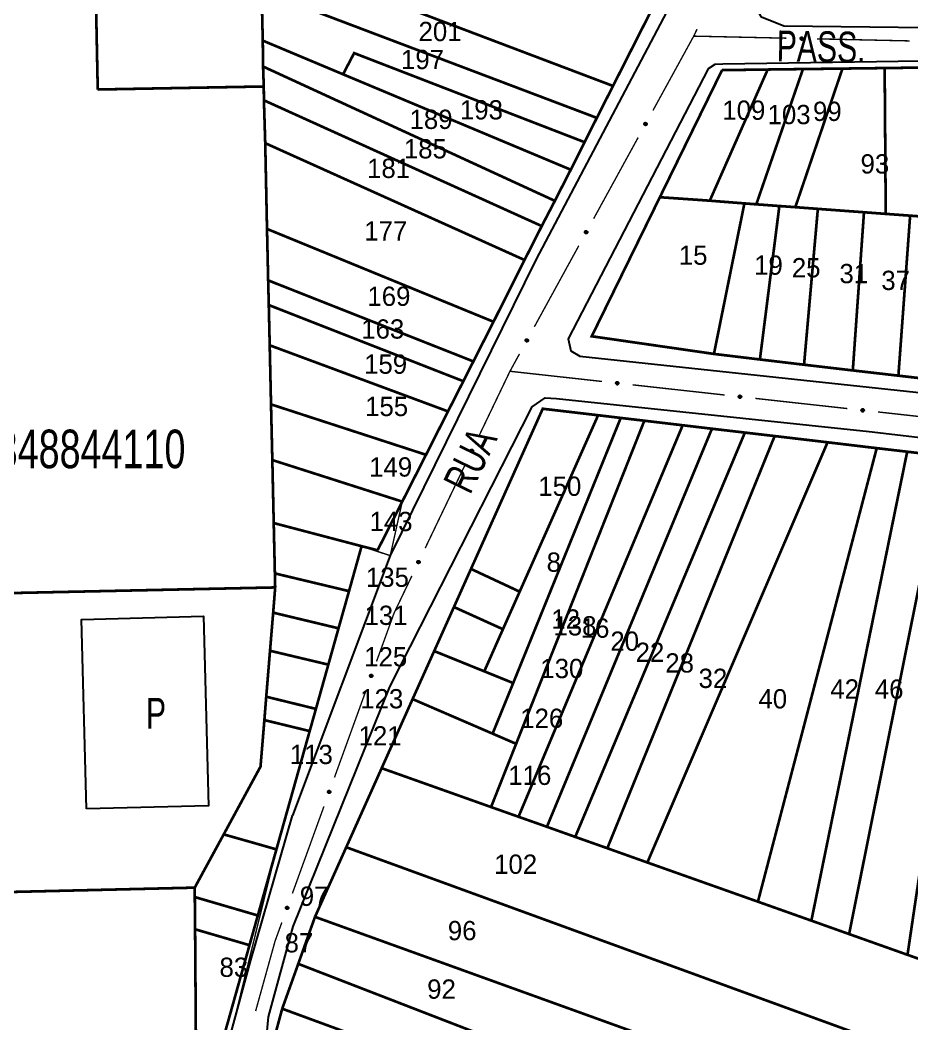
# Model space of a CAD drawing. Extents: x 202481 to 204056, y 4838981 to 4840330.
# Drawn here: x 203565.2 to 203680.8, y 4839302.9 to 4839433 of the extents above; entities that cross this region are included whole.
import ezdxf
from ezdxf.enums import TextEntityAlignment as Align

# ---------------------------------------------------------------- set-up
doc = ezdxf.new("R2010")
doc.units = 0
doc.header["$LTSCALE"] = 1.5
doc.header["$MEASUREMENT"] = 0
for name, color, linetype in [('CD_MALHA_LOTES', 7, 'CONTINUOUS'), ('CD_TXT_QUADRA', 7, 'CONTINUOUS'), ('HD-TANQUE-PC', 170, 'CONTINUOUS'), ('RU-QUADRA', 210, 'CONTINUOUS'), ('SV-EIXO-RUA-PAV', 20, 'CONTINUOUS'), ('SV-RUA-PAVIM', 7, 'CONTINUOUS'), ('SV-TXT-RUA-N-PAV', 7, 'CONTINUOUS'), ('Th_NmrPort', 1, 'CONTINUOUS')]:
    doc.layers.add(name, color=color, linetype=linetype)
doc.styles.add('ARIAL', font='ARIAL.SHX')

msp = doc.modelspace()

# ---------------------------------------------------------------- linework, layer by layer
at = {"layer": 'CD_MALHA_LOTES', "linetype": 'Continuous', "const_width": 0.35, "flags": 128}
for points in [[(203575.3, 4839424.03), (203574.11, 4839482.92)], [(203642.09, 4839424.49), (203606.19, 4839438.09)], [(203596.54, 4839436.8), (203639.99, 4839420.35)], [(203596.69, 4839430.37), (203596.54, 4839436.8)], [(203647.66, 4839435.48), (203642.09, 4839424.49)], [(203596.69, 4839430.37), (203607.1, 4839426)], [(203596.73, 4839427.01), (203596.69, 4839430.37)], [(203607.1, 4839426), (203608.53, 4839428.75), (203638.4, 4839417.2)], [(203596.73, 4839427.01), (203634.55, 4839409.59)], [(203596.82, 4839424.42), (203596.73, 4839427.01)], [(203636.61, 4839413.63), (203607.1, 4839426)], [(203648.16, 4839410.06), (203656.22, 4839426.54)], [(203654.63, 4839409.61), (203662.14, 4839426.62)], [(203656.22, 4839426.54), (203662.14, 4839426.62)], [(203660.66, 4839409.14), (203666.71, 4839426.68)], [(203662.14, 4839426.62), (203666.71, 4839426.68)], [(203665.72, 4839408.77), (203671.83, 4839426.74)], [(203666.71, 4839426.68), (203671.83, 4839426.74)], [(203671.83, 4839426.74), (203677.3, 4839426.81)], [(203677.3, 4839426.81), (203684.17, 4839426.9)], [(203677.44, 4839407.9), (203677.3, 4839426.81)], [(203642.09, 4839424.49), (203639.99, 4839420.35)], [(203596.82, 4839424.42), (203575.3, 4839424.03)], [(203596.84, 4839422.63), (203596.82, 4839424.42)], [(203596.84, 4839422.63), (203632.85, 4839406.32)], [(203597.01, 4839417.07), (203596.84, 4839422.63)], [(203639.99, 4839420.35), (203638.4, 4839417.2)], [(203597.01, 4839417.07), (203630.62, 4839401.92)], [(203597.24, 4839405.95), (203597.01, 4839417.07)], [(203638.4, 4839417.2), (203636.61, 4839413.63)], [(203636.61, 4839413.63), (203634.55, 4839409.59)], [(203634.55, 4839409.59), (203632.85, 4839406.32)], [(203655.17, 4839389.74), (203639.33, 4839392.03), (203648.16, 4839410.06)], [(203648.16, 4839410.06), (203653.23, 4839409.71)], [(203653.23, 4839409.71), (203654.63, 4839409.61)], [(203659.12, 4839409.26), (203654.63, 4839409.61)], [(203655.17, 4839389.74), (203659.12, 4839409.26)], [(203659.12, 4839409.26), (203660.66, 4839409.14)], [(203663.65, 4839408.92), (203660.66, 4839409.14)], [(203661.13, 4839389.02), (203663.65, 4839408.92)], [(203663.65, 4839408.92), (203665.72, 4839408.77)], [(203668.64, 4839408.55), (203665.72, 4839408.77)], [(203666.85, 4839388.34), (203668.64, 4839408.55)], [(203668.64, 4839408.55), (203674.62, 4839408.11)], [(203673.17, 4839387.6), (203674.62, 4839408.11)], [(203674.62, 4839408.11), (203677.44, 4839407.9)], [(203680.6, 4839407.67), (203677.44, 4839407.9)], [(203679.08, 4839386.92), (203680.6, 4839407.67)], [(203680.6, 4839407.67), (203684.37, 4839407.39)], [(203632.85, 4839406.32), (203630.62, 4839401.92)], [(203597.24, 4839405.95), (203626.6, 4839393.91)], [(203597.39, 4839399.28), (203597.24, 4839405.95)], [(203630.62, 4839401.92), (203626.6, 4839393.91)], [(203597.47, 4839396.08), (203597.39, 4839399.28)], [(203597.39, 4839399.28), (203623.99, 4839388.77)], [(203597.59, 4839390.86), (203597.47, 4839396.08)], [(203597.47, 4839396.08), (203622.69, 4839386.2)], [(203626.6, 4839393.91), (203623.99, 4839388.77)], [(203597.76, 4839383.2), (203597.59, 4839390.86)], [(203597.59, 4839390.86), (203620.7, 4839382.29)], [(203661.13, 4839389.02), (203655.17, 4839389.74)], [(203623.99, 4839388.77), (203622.69, 4839386.2)], [(203666.85, 4839388.34), (203661.13, 4839389.02)], [(203673.17, 4839387.6), (203666.85, 4839388.34)], [(203679.08, 4839386.92), (203673.17, 4839387.6)], [(203685.68, 4839386.16), (203679.08, 4839386.92)], [(203622.69, 4839386.2), (203620.7, 4839382.29)], [(203597.76, 4839383.2), (203617.85, 4839376.66)], [(203597.93, 4839375.98), (203597.76, 4839383.2)], [(203620.7, 4839382.29), (203617.85, 4839376.66)], [(203623.68, 4839361.86), (203632.98, 4839382.63), (203640.16, 4839381.79)], [(203629.99, 4839358.91), (203640.16, 4839381.79)], [(203640.16, 4839381.79), (203643.09, 4839381.44)], [(203629.15, 4839347.06), (203643.09, 4839381.44)], [(203646.15, 4839381.08), (203629.53, 4839339.18)], [(203629.84, 4839329.72), (203651.12, 4839380.49)], [(203643.09, 4839381.44), (203646.15, 4839381.08)], [(203646.15, 4839381.08), (203651.12, 4839380.49)], [(203651.12, 4839380.49), (203654.91, 4839380.04)], [(203633.52, 4839328.42), (203654.91, 4839380.04)], [(203637.19, 4839327.11), (203659.18, 4839379.54)], [(203641.35, 4839325.64), (203663.04, 4839379.09)], [(203654.91, 4839380.04), (203659.18, 4839379.54)], [(203659.18, 4839379.54), (203663.04, 4839379.09)], [(203663.04, 4839379.09), (203669.9, 4839378.28)], [(203646.54, 4839323.79), (203669.9, 4839378.28)], [(203669.9, 4839378.28), (203676.27, 4839377.52)], [(203617.85, 4839376.66), (203614.77, 4839370.59)], [(203660.87, 4839318.71), (203676.27, 4839377.52)], [(203667.8, 4839316.25), (203680.22, 4839377.06)], [(203672.69, 4839314.51), (203685.13, 4839376.48)], [(203676.27, 4839377.52), (203680.22, 4839377.06)], [(203680.22, 4839377.06), (203685.13, 4839376.48)], [(203597.93, 4839375.98), (203614.77, 4839370.59)], [(203598.11, 4839367.81), (203597.93, 4839375.98)], [(203680.26, 4839311.82), (203689.76, 4839375.93)], [(203614.77, 4839370.59), (203611.57, 4839364.28)], [(203598.26, 4839361.28), (203598.11, 4839367.81)], [(203598.11, 4839367.81), (203609.5, 4839364.81)], [(203609.5, 4839364.81), (203607.87, 4839358.98)], [(203611.57, 4839364.28), (203609.5, 4839364.81)], [(203598.3, 4839359.46), (203598.26, 4839361.28)], [(203607.87, 4839358.98), (203598.26, 4839361.28)], [(203621.47, 4839356.92), (203623.68, 4839361.86)], [(203629.99, 4839358.91), (203623.68, 4839361.86)], [(203518.57, 4839357.76), (203598.3, 4839359.46)], [(203598.04, 4839356.19), (203598.3, 4839359.46)], [(203607.87, 4839358.98), (203606.51, 4839354.16)], [(203627.82, 4839354.04), (203629.99, 4839358.91)], [(203618.91, 4839351.21), (203621.47, 4839356.92)], [(203627.82, 4839354.04), (203621.47, 4839356.92)], [(203597.63, 4839351.25), (203598.04, 4839356.19)], [(203606.51, 4839354.16), (203598.04, 4839356.19)], [(203606.51, 4839354.16), (203605.19, 4839349.45)], [(203625.4, 4839348.58), (203627.82, 4839354.04)], [(203597.14, 4839345.29), (203597.63, 4839351.25)], [(203605.19, 4839349.45), (203597.63, 4839351.25)], [(203616.11, 4839344.98), (203618.91, 4839351.21)], [(203625.4, 4839348.58), (203618.91, 4839351.21)], [(203605.19, 4839349.45), (203603.58, 4839343.71)], [(203629.15, 4839347.06), (203625.4, 4839348.58)], [(203626.48, 4839340.5), (203629.15, 4839347.06)], [(203596.9, 4839342.26), (203597.14, 4839345.29)], [(203603.58, 4839343.71), (203597.14, 4839345.29)], [(203612.1, 4839336.02), (203616.11, 4839344.98)], [(203626.48, 4839340.5), (203616.11, 4839344.98)], [(203603.58, 4839343.71), (203602.77, 4839340.83)], [(203591.63, 4839327.44), (203596.4, 4839336.23), (203596.9, 4839342.26)], [(203602.77, 4839340.83), (203596.9, 4839342.26)], [(203602.77, 4839340.83), (203598.46, 4839325.49)], [(203629.53, 4839339.18), (203626.48, 4839340.5)], [(203626.28, 4839330.98), (203629.53, 4839339.18)], [(203607.51, 4839325.77), (203612.1, 4839336.02)], [(203626.28, 4839330.98), (203612.1, 4839336.02)], [(203629.84, 4839329.72), (203626.28, 4839330.98)], [(203633.52, 4839328.42), (203629.84, 4839329.72)], [(203637.19, 4839327.11), (203633.52, 4839328.42)], [(203587.87, 4839320.53), (203591.63, 4839327.44)], [(203598.46, 4839325.49), (203591.63, 4839327.44)], [(203641.35, 4839325.64), (203637.19, 4839327.11)], [(203603.46, 4839316.74), (203607.51, 4839325.77)], [(203700.19, 4839291.95), (203607.51, 4839325.77)], [(203646.54, 4839323.79), (203641.35, 4839325.64)], [(203598.46, 4839325.49), (203596.05, 4839316.92)], [(203660.87, 4839318.71), (203646.54, 4839323.79)], [(203558.59, 4839319.84), (203587.87, 4839320.53)], [(203587.88, 4839319.31), (203587.87, 4839320.53)], [(203587.88, 4839319.31), (203596.05, 4839316.92)], [(203587.92, 4839315.13), (203587.88, 4839319.31)], [(203667.8, 4839316.25), (203660.87, 4839318.71)], [(203596.05, 4839316.92), (203594.97, 4839313.07)], [(203601.29, 4839310.65), (203603.46, 4839316.74)], [(203657.91, 4839297.08), (203603.46, 4839316.74)], [(203587.92, 4839315.13), (203594.97, 4839313.07)], [(203588.04, 4839298.34), (203587.92, 4839315.13)], [(203672.69, 4839314.51), (203667.8, 4839316.25)], [(203680.26, 4839311.82), (203672.69, 4839314.51)], [(203594.97, 4839313.07), (203590.65, 4839297.68)], [(203685, 4839310.14), (203680.26, 4839311.82)], [(203599.21, 4839304.83), (203601.29, 4839310.65)], [(203653.81, 4839290.32), (203601.29, 4839310.65)], [(203597.77, 4839299.51), (203599.21, 4839304.83)], [(203647.91, 4839286.94), (203599.21, 4839304.83)]]:
    msp.add_lwpolyline(points, dxfattribs=at)
at = {"layer": 'HD-TANQUE-PC', "linetype": 'Continuous'}
msp.add_polyline3d([(203573.84, 4839330.74, 10.64), (203573.21, 4839355.31, 10.32), (203589.01, 4839355.72, 10.33), (203589.64, 4839331.15, 10.33)], close=True, dxfattribs=at)
at = {"layer": 'RU-QUADRA', "linetype": 'Continuous', "const_width": 0.18, "flags": 128}
for points in [[(203647.66, 4839435.48), (203642.09, 4839424.49), (203638.4, 4839417.2), (203634.55, 4839409.59), (203630.62, 4839401.92), (203623.99, 4839388.77), (203620.7, 4839382.29), (203617.85, 4839376.66), (203614.77, 4839370.59), (203613.21, 4839363.58), (203609.5, 4839364.81), (203607.87, 4839358.98), (203605.19, 4839349.45), (203602.77, 4839340.83), (203598.46, 4839325.49), (203592.52, 4839301.45), (203588.24, 4839271.42), (203587.57, 4839221.31), (203553.95, 4839219.82)], [(203685.68, 4839386.16), (203679.08, 4839386.92), (203673.17, 4839387.6), (203666.85, 4839388.34), (203661.13, 4839389.02), (203655.17, 4839389.74), (203639.33, 4839392.03), (203648.16, 4839410.06), (203656.22, 4839426.54), (203662.14, 4839426.62), (203666.71, 4839426.68), (203671.83, 4839426.74), (203677.3, 4839426.81), (203684.17, 4839426.9)], [(203597.77, 4839299.51), (203599.21, 4839304.83), (203601.29, 4839310.65), (203603.46, 4839316.74), (203607.51, 4839325.77), (203612.1, 4839336.02), (203616.11, 4839344.98), (203618.91, 4839351.21), (203621.47, 4839356.92), (203623.68, 4839361.86), (203632.98, 4839382.63), (203640.16, 4839381.79), (203643.09, 4839381.44), (203646.15, 4839381.08), (203651.12, 4839380.49), (203654.91, 4839380.04), (203659.18, 4839379.54), (203663.04, 4839379.09), (203669.9, 4839378.28), (203676.27, 4839377.52), (203680.22, 4839377.06), (203685.13, 4839376.48)]]:
    msp.add_lwpolyline(points, dxfattribs=at)
at = {"layer": 'SV-EIXO-RUA-PAV', "const_width": 0.18}
for points in [[(203652.55, 4839430.95), (203652.98377, 4839431.858282)], [(203647.266189, 4839421.309596), (203652.072513, 4839430.078817)], [(203652.072513, 4839430.078817), (203652.55, 4839430.95)], [(203652.55, 4839430.95), (203664.547056, 4839430.684203)], [(203668.546075, 4839430.595604), (203680.543131, 4839430.329807)], [(203639.57607, 4839407.278841), (203645.343659, 4839417.801907)], [(203631.885951, 4839393.248087), (203637.65354, 4839403.771153)], [(203628.73, 4839387.49), (203629.963421, 4839389.740398)], [(203624.653991, 4839378.982247), (203628.54259, 4839387.098823)], [(203628.54259, 4839387.098823), (203628.73, 4839387.49)], [(203628.73, 4839387.49), (203640.657285, 4839386.170955)], [(203644.633046, 4839385.731273), (203656.560331, 4839384.412228)], [(203660.536093, 4839383.972547), (203672.463377, 4839382.653502)], [(203676.439139, 4839382.21382), (203688.366423, 4839380.894775)], [(203617.740926, 4839364.55278), (203622.925725, 4839375.37488)], [(203613.72, 4839356.16), (203616.01266, 4839360.945413)], [(203613.483512, 4839355.50782), (203613.72, 4839356.16)], [(203611.43816, 4839349.867205), (203613.483512, 4839355.50782)], [(203605.983887, 4839334.825565), (203610.074592, 4839346.106795)], [(203600.529615, 4839319.783926), (203604.620319, 4839331.065156)], [(203598.28, 4839313.58), (203599.166047, 4839316.023516)], [(203595.764522, 4839304.521999), (203598.172754, 4839313.193817)], [(203598.172754, 4839313.193817), (203598.28, 4839313.58)]]:
    msp.add_lwpolyline(points, dxfattribs=at)
at = {"layer": 'SV-EIXO-RUA-PAV'}
for points in [[(203666.405358, 4839430.753139), (203666.440217, 4839430.787446), (203666.477191, 4839430.809802), (203666.513396, 4839430.819573), (203666.547641, 4839430.819864), (203666.582709, 4839430.816217), (203666.617253, 4839430.804739), (203666.652772, 4839430.783507), (203666.687431, 4839430.74878), (203666.707844, 4839430.709399), (203666.719322, 4839430.674416), (203666.721682, 4839430.638725), (203666.717567, 4839430.604718), (203666.704458, 4839430.569229), (203666.68259, 4839430.533445), (203666.646828, 4839430.499439), (203666.610429, 4839430.477769), (203666.575162, 4839430.469239), (203666.539265, 4839430.467093), (203666.503508, 4839430.471246), (203666.469664, 4839430.482709), (203666.433674, 4839430.504791), (203666.400578, 4839430.540533), (203666.378551, 4839430.57659), (203666.369527, 4839430.611728), (203666.368211, 4839430.647116), (203666.371442, 4839430.682333), (203666.381534, 4839430.717538), (203666.405358, 4839430.753139)], [(203646.139335, 4839419.482663), (203646.124966, 4839419.529413), (203646.122176, 4839419.572531), (203646.1302, 4839419.609163), (203646.145731, 4839419.639685), (203646.165138, 4839419.66912), (203646.191251, 4839419.694481), (203646.226468, 4839419.716208), (203646.273264, 4839419.730951), (203646.317621, 4839419.730906), (203646.353956, 4839419.724961), (203646.386714, 4839419.710598), (203646.414994, 4839419.691267), (203646.44044, 4839419.663271), (203646.46211, 4839419.627367), (203646.475796, 4839419.579953), (203646.478241, 4839419.537663), (203646.469549, 4839419.502435), (203646.454902, 4839419.469593), (203646.434729, 4839419.439779), (203646.408953, 4839419.415032), (203646.372763, 4839419.393279), (203646.325787, 4839419.380391), (203646.283636, 4839419.37747), (203646.248295, 4839419.385665), (203646.216286, 4839419.400814), (203646.186526, 4839419.419919), (203646.15994, 4839419.445107), (203646.139335, 4839419.482663)], [(203638.449216, 4839405.451909), (203638.434847, 4839405.498659), (203638.432057, 4839405.541776), (203638.440081, 4839405.578408), (203638.455612, 4839405.60893), (203638.475019, 4839405.638366), (203638.501132, 4839405.663726), (203638.536349, 4839405.685454), (203638.583145, 4839405.700197), (203638.627502, 4839405.700152), (203638.663837, 4839405.694206), (203638.696595, 4839405.679844), (203638.724875, 4839405.660512), (203638.750321, 4839405.632517), (203638.771991, 4839405.596612), (203638.785677, 4839405.549199), (203638.788122, 4839405.506909), (203638.77943, 4839405.47168), (203638.764783, 4839405.438838), (203638.74461, 4839405.409024), (203638.718834, 4839405.384278), (203638.682644, 4839405.362524), (203638.635668, 4839405.349636), (203638.593517, 4839405.346716), (203638.558176, 4839405.354911), (203638.526167, 4839405.370059), (203638.496407, 4839405.389165), (203638.469821, 4839405.414353), (203638.449216, 4839405.451909)], [(203630.759097, 4839391.421154), (203630.744728, 4839391.467904), (203630.741938, 4839391.511022), (203630.749962, 4839391.547654), (203630.765493, 4839391.578176), (203630.7849, 4839391.607611), (203630.811013, 4839391.632972), (203630.84623, 4839391.654699), (203630.893026, 4839391.669442), (203630.937383, 4839391.669397), (203630.973718, 4839391.663452), (203631.006476, 4839391.649089), (203631.034756, 4839391.629758), (203631.060202, 4839391.601762), (203631.081872, 4839391.565858), (203631.095558, 4839391.518444), (203631.098003, 4839391.476154), (203631.089312, 4839391.440926), (203631.074664, 4839391.408084), (203631.054491, 4839391.37827), (203631.028715, 4839391.353523), (203630.992525, 4839391.33177), (203630.945549, 4839391.318882), (203630.903398, 4839391.315962), (203630.868057, 4839391.324156), (203630.836048, 4839391.339305), (203630.806288, 4839391.35841), (203630.779702, 4839391.383598), (203630.759097, 4839391.421154)], [(203642.514456, 4839386.076321), (203642.552194, 4839386.107431), (203642.59099, 4839386.126452), (203642.627914, 4839386.133003), (203642.662052, 4839386.130284), (203642.696663, 4839386.123569), (203642.730065, 4839386.1091), (203642.76358, 4839386.084829), (203642.795054, 4839386.047191), (203642.811927, 4839386.006168), (203642.820286, 4839385.970312), (203642.819501, 4839385.934551), (203642.812414, 4839385.901037), (203642.796237, 4839385.866838), (203642.771309, 4839385.833114), (203642.732697, 4839385.802382), (203642.694534, 4839385.783995), (203642.658653, 4839385.778597), (203642.622708, 4839385.779614), (203642.587454, 4839385.786893), (203642.554748, 4839385.801286), (203642.520838, 4839385.826445), (203642.49101, 4839385.864957), (203642.472238, 4839385.90281), (203642.466336, 4839385.938606), (203642.468135, 4839385.973972), (203642.474448, 4839386.008769), (203642.487595, 4839386.042951), (203642.514456, 4839386.076321)], [(203658.417502, 4839384.317594), (203658.45524, 4839384.348705), (203658.494036, 4839384.367725), (203658.53096, 4839384.374277), (203658.565098, 4839384.371558), (203658.59971, 4839384.364842), (203658.633112, 4839384.350373), (203658.666627, 4839384.326102), (203658.6981, 4839384.288464), (203658.714973, 4839384.247441), (203658.723333, 4839384.211585), (203658.722547, 4839384.175825), (203658.71546, 4839384.142311), (203658.699283, 4839384.108112), (203658.674355, 4839384.074387), (203658.635743, 4839384.043655), (203658.597581, 4839384.025269), (203658.5617, 4839384.01987), (203658.525754, 4839384.020887), (203658.4905, 4839384.028167), (203658.457794, 4839384.042559), (203658.423884, 4839384.067719), (203658.394057, 4839384.106231), (203658.375284, 4839384.144084), (203658.369383, 4839384.179879), (203658.371181, 4839384.215246), (203658.377494, 4839384.250043), (203658.390641, 4839384.284225), (203658.417502, 4839384.317594)], [(203674.320548, 4839382.558868), (203674.358287, 4839382.589978), (203674.397082, 4839382.608999), (203674.434006, 4839382.61555), (203674.468144, 4839382.612831), (203674.502756, 4839382.606116), (203674.536158, 4839382.591646), (203674.569673, 4839382.567375), (203674.601147, 4839382.529738), (203674.61802, 4839382.488714), (203674.626379, 4839382.452858), (203674.625593, 4839382.417098), (203674.618506, 4839382.383584), (203674.602329, 4839382.349385), (203674.577401, 4839382.315661), (203674.538789, 4839382.284929), (203674.500627, 4839382.266542), (203674.464746, 4839382.261143), (203674.4288, 4839382.262161), (203674.393547, 4839382.26944), (203674.36084, 4839382.283832), (203674.32693, 4839382.308992), (203674.297103, 4839382.347504), (203674.27833, 4839382.385357), (203674.272429, 4839382.421153), (203674.274227, 4839382.456519), (203674.28054, 4839382.491316), (203674.293687, 4839382.525498), (203674.320548, 4839382.558868)], [(203623.628503, 4839377.096549), (203623.611605, 4839377.142445), (203623.606466, 4839377.185346), (203623.61248, 4839377.222362), (203623.626322, 4839377.253685), (203623.644093, 4839377.284136), (203623.668784, 4839377.310884), (203623.702763, 4839377.3345), (203623.748684, 4839377.351775), (203623.792979, 4839377.35415), (203623.829583, 4839377.350196), (203623.863077, 4839377.337643), (203623.892369, 4839377.319883), (203623.919305, 4839377.293318), (203623.942902, 4839377.258649), (203623.959155, 4839377.212053), (203623.963904, 4839377.169959), (203623.957147, 4839377.134309), (203623.944313, 4839377.100717), (203623.925798, 4839377.069847), (203623.90141, 4839377.04373), (203623.866461, 4839377.020035), (203623.820258, 4839377.004603), (203623.778329, 4839376.999387), (203623.742594, 4839377.005641), (203623.709806, 4839377.01902), (203623.679048, 4839377.036473), (203623.651127, 4839377.060173), (203623.628503, 4839377.096549)], [(203616.715438, 4839362.667081), (203616.69854, 4839362.712978), (203616.693402, 4839362.755879), (203616.699415, 4839362.792894), (203616.713258, 4839362.824218), (203616.731029, 4839362.854668), (203616.755719, 4839362.881416), (203616.789699, 4839362.905033), (203616.83562, 4839362.922307), (203616.879914, 4839362.924682), (203616.916519, 4839362.920729), (203616.950012, 4839362.908175), (203616.979304, 4839362.890416), (203617.00624, 4839362.86385), (203617.029837, 4839362.829181), (203617.04609, 4839362.782585), (203617.050839, 4839362.740492), (203617.044083, 4839362.704842), (203617.031249, 4839362.671249), (203617.012733, 4839362.640379), (203616.988345, 4839362.614263), (203616.953397, 4839362.590567), (203616.907194, 4839362.575135), (203616.865265, 4839362.569919), (203616.829529, 4839362.576173), (203616.796742, 4839362.589553), (203616.765983, 4839362.607006), (203616.738063, 4839362.630705), (203616.715438, 4839362.667081)], [(203610.603909, 4839347.889451), (203610.582561, 4839347.933454), (203610.573211, 4839347.975638), (203610.575539, 4839348.013066), (203610.586221, 4839348.045604), (203610.600898, 4839348.077661), (203610.622826, 4839348.106716), (203610.654307, 4839348.133573), (203610.698298, 4839348.155298), (203610.742141, 4839348.162036), (203610.778957, 4839348.161717), (203610.813527, 4839348.152532), (203610.84443, 4839348.137752), (203610.873857, 4839348.113976), (203610.900763, 4839348.081808), (203610.921538, 4839348.037044), (203610.93042, 4839347.995626), (203610.927218, 4839347.959482), (203610.917764, 4839347.924787), (203610.902388, 4839347.892239), (203610.880698, 4839347.863842), (203610.84826, 4839347.836811), (203610.803807, 4839347.816891), (203610.762598, 4839347.80756), (203610.72642, 4839347.810254), (203610.692471, 4839347.820331), (203610.66014, 4839347.834661), (203610.630015, 4839347.855487), (203610.603909, 4839347.889451)], [(203605.149637, 4839332.847812), (203605.128289, 4839332.891815), (203605.118939, 4839332.933999), (203605.121267, 4839332.971427), (203605.131949, 4839333.003965), (203605.146626, 4839333.036021), (203605.168554, 4839333.065077), (203605.200035, 4839333.091934), (203605.244026, 4839333.113659), (203605.287869, 4839333.120397), (203605.324685, 4839333.120077), (203605.359255, 4839333.110893), (203605.390157, 4839333.096113), (203605.419585, 4839333.072337), (203605.446491, 4839333.040168), (203605.467266, 4839332.995405), (203605.476148, 4839332.953986), (203605.472945, 4839332.917843), (203605.463492, 4839332.883148), (203605.448115, 4839332.8506), (203605.426426, 4839332.822203), (203605.393988, 4839332.795171), (203605.349535, 4839332.775252), (203605.308326, 4839332.765921), (203605.272148, 4839332.768615), (203605.238199, 4839332.778691), (203605.205867, 4839332.793021), (203605.175743, 4839332.813848), (203605.149637, 4839332.847812)], [(203599.695365, 4839317.806172), (203599.674016, 4839317.850175), (203599.664666, 4839317.892359), (203599.666995, 4839317.929788), (203599.677677, 4839317.962325), (203599.692354, 4839317.994382), (203599.714282, 4839318.023437), (203599.745763, 4839318.050294), (203599.789754, 4839318.072019), (203599.833597, 4839318.078757), (203599.870413, 4839318.078438), (203599.904982, 4839318.069253), (203599.935885, 4839318.054473), (203599.965313, 4839318.030698), (203599.992218, 4839317.998529), (203600.012993, 4839317.953766), (203600.021876, 4839317.912347), (203600.018673, 4839317.876204), (203600.00922, 4839317.841508), (203599.993843, 4839317.80896), (203599.972154, 4839317.780563), (203599.939716, 4839317.753532), (203599.895263, 4839317.733612), (203599.854054, 4839317.724281), (203599.817875, 4839317.726976), (203599.783927, 4839317.737052), (203599.751595, 4839317.751382), (203599.72147, 4839317.772209), (203599.695365, 4839317.806172)]]:
    msp.add_lwpolyline(points, close=True, dxfattribs=at)
for points in [[(203666.368211, 4839430.647116), (203666.719322, 4839430.674416)], [(203666.369527, 4839430.611728), (203666.721682, 4839430.638725)], [(203666.371442, 4839430.682333), (203666.707844, 4839430.709399)], [(203666.371457, 4839430.628933), (203666.718686, 4839430.653997)], [(203666.373637, 4839430.665736), (203666.708649, 4839430.6938)], [(203666.377492, 4839430.593313), (203666.716596, 4839430.621287)], [(203666.378551, 4839430.57659), (203666.717567, 4839430.604718)], [(203666.381214, 4839430.69969), (203666.693064, 4839430.729632)], [(203666.381534, 4839430.717538), (203666.687431, 4839430.74878)], [(203666.391712, 4839430.557512), (203666.706261, 4839430.586029)], [(203666.394247, 4839430.733522), (203666.666536, 4839430.764341)], [(203666.400578, 4839430.540533), (203666.704458, 4839430.569229)], [(203666.405358, 4839430.753139), (203666.652772, 4839430.783507)], [(203666.420999, 4839430.524106), (203666.690469, 4839430.550893)], [(203666.425105, 4839430.771055), (203666.627609, 4839430.793865)], [(203666.433674, 4839430.504791), (203666.68259, 4839430.533445)], [(203666.440217, 4839430.787446), (203666.617253, 4839430.804739)], [(203666.457227, 4839430.496007), (203666.656943, 4839430.516149)], [(203666.461239, 4839430.800281), (203666.591109, 4839430.809687)], [(203666.469664, 4839430.482709), (203666.646828, 4839430.499439)], [(203666.477191, 4839430.809802), (203666.582709, 4839430.816217)], [(203666.490939, 4839430.477517), (203666.622203, 4839430.488257)], [(203666.503508, 4839430.471246), (203666.610429, 4839430.477769)], [(203646.122176, 4839419.572531), (203646.165138, 4839419.66912)], [(203646.123269, 4839419.553986), (203646.174804, 4839419.673563)], [(203646.124966, 4839419.529413), (203646.191251, 4839419.694481)], [(203646.132542, 4839419.508446), (203646.205674, 4839419.698657)], [(203646.139335, 4839419.482663), (203646.226468, 4839419.716208)], [(203646.151618, 4839419.463758), (203646.249822, 4839419.719585)], [(203646.15994, 4839419.445107), (203646.273264, 4839419.730951)], [(203646.17563, 4839419.436593), (203646.292853, 4839419.727121)], [(203646.186526, 4839419.419919), (203646.317621, 4839419.730906)], [(203646.202266, 4839419.414214), (203646.331834, 4839419.724428)], [(203646.216286, 4839419.400814), (203646.353956, 4839419.724961)], [(203646.233917, 4839419.39531), (203646.371781, 4839419.714982)], [(203646.248295, 4839419.385665), (203646.386714, 4839419.710598)], [(203646.268308, 4839419.384241), (203646.399843, 4839419.698045)], [(203646.283636, 4839419.37747), (203646.414994, 4839419.691267)], [(203646.306633, 4839419.380352), (203646.426364, 4839419.672617)], [(203646.325787, 4839419.380391), (203646.44044, 4839419.663271)], [(203646.349779, 4839419.390937), (203646.450261, 4839419.642403)], [(203646.372763, 4839419.393279), (203646.46211, 4839419.627367)], [(203646.391418, 4839419.410128), (203646.465632, 4839419.596634)], [(203646.408953, 4839419.415032), (203646.475796, 4839419.579953)], [(203646.42337, 4839419.431517), (203646.474364, 4839419.552947)], [(203646.434729, 4839419.439779), (203646.478241, 4839419.537663)], [(203638.432057, 4839405.541776), (203638.475019, 4839405.638366)], [(203638.43315, 4839405.523231), (203638.484685, 4839405.642809)], [(203638.434847, 4839405.498659), (203638.501132, 4839405.663726)], [(203638.442423, 4839405.477692), (203638.515555, 4839405.667902)], [(203638.449216, 4839405.451909), (203638.536349, 4839405.685454)], [(203638.461499, 4839405.433004), (203638.559703, 4839405.688831)], [(203638.469821, 4839405.414353), (203638.583145, 4839405.700197)], [(203638.485511, 4839405.405839), (203638.602734, 4839405.696366)], [(203638.496407, 4839405.389165), (203638.627502, 4839405.700152)], [(203638.512147, 4839405.38346), (203638.641715, 4839405.693674)], [(203638.526167, 4839405.370059), (203638.663837, 4839405.694206)], [(203638.543798, 4839405.364556), (203638.681662, 4839405.684227)], [(203638.558176, 4839405.354911), (203638.696595, 4839405.679844)], [(203638.578189, 4839405.353487), (203638.709724, 4839405.667291)], [(203638.593517, 4839405.346716), (203638.724875, 4839405.660512)], [(203638.616514, 4839405.349598), (203638.736245, 4839405.641863)], [(203638.635668, 4839405.349636), (203638.750321, 4839405.632517)], [(203638.65966, 4839405.360183), (203638.760142, 4839405.611649)], [(203638.682644, 4839405.362524), (203638.771991, 4839405.596612)], [(203638.701299, 4839405.379373), (203638.775513, 4839405.565879)], [(203638.718834, 4839405.384278), (203638.785677, 4839405.549199)], [(203638.733251, 4839405.400762), (203638.784245, 4839405.522192)], [(203638.74461, 4839405.409024), (203638.788122, 4839405.506909)], [(203630.741938, 4839391.511022), (203630.7849, 4839391.607611)], [(203630.743031, 4839391.492477), (203630.794566, 4839391.612054)], [(203630.744728, 4839391.467904), (203630.811013, 4839391.632972)], [(203630.752304, 4839391.446937), (203630.825436, 4839391.637148)], [(203630.759097, 4839391.421154), (203630.84623, 4839391.654699)], [(203630.77138, 4839391.402249), (203630.869584, 4839391.658076)], [(203630.779702, 4839391.383598), (203630.893026, 4839391.669442)], [(203630.795392, 4839391.375084), (203630.912615, 4839391.665612)], [(203630.806288, 4839391.35841), (203630.937383, 4839391.669397)], [(203630.822028, 4839391.352705), (203630.951596, 4839391.662919)], [(203630.836048, 4839391.339305), (203630.973718, 4839391.663452)], [(203630.85368, 4839391.333801), (203630.991543, 4839391.653473)], [(203630.868057, 4839391.324156), (203631.006476, 4839391.649089)], [(203630.88807, 4839391.322733), (203631.019605, 4839391.636536)], [(203630.903398, 4839391.315962), (203631.034756, 4839391.629758)], [(203630.926395, 4839391.318843), (203631.046126, 4839391.611108)], [(203630.945549, 4839391.318882), (203631.060202, 4839391.601762)], [(203630.969541, 4839391.329428), (203631.070023, 4839391.580894)], [(203630.992525, 4839391.33177), (203631.081872, 4839391.565858)], [(203631.01118, 4839391.348619), (203631.085394, 4839391.535125)], [(203631.028715, 4839391.353523), (203631.095558, 4839391.518444)], [(203631.043132, 4839391.370008), (203631.094126, 4839391.491438)], [(203631.054491, 4839391.37827), (203631.098003, 4839391.476154)], [(203642.466336, 4839385.938606), (203642.819501, 4839385.934551)], [(203642.468135, 4839385.973972), (203642.820286, 4839385.970312)], [(203642.46977, 4839385.955575), (203642.817859, 4839385.950028)], [(203642.472238, 4839385.90281), (203642.812414, 4839385.901037)], [(203642.472652, 4839385.919562), (203642.812903, 4839385.917628)], [(203642.474448, 4839386.008769), (203642.811927, 4839386.006168)], [(203642.475176, 4839385.992044), (203642.811358, 4839385.990559)], [(203642.483671, 4839385.88265), (203642.799509, 4839385.883415)], [(203642.485707, 4839386.0252), (203642.798983, 4839386.027621)], [(203642.487595, 4839386.042951), (203642.795054, 4839386.047191)], [(203642.49101, 4839385.864957), (203642.796237, 4839385.866838)], [(203642.501663, 4839386.057756), (203642.775608, 4839386.064527)], [(203642.509909, 4839385.8468), (203642.780691, 4839385.849802)], [(203642.514456, 4839386.076321), (203642.76358, 4839386.084829)], [(203642.520838, 4839385.826445), (203642.771309, 4839385.833114)], [(203642.535701, 4839386.092432), (203642.739426, 4839386.097358)], [(203642.543528, 4839385.815625), (203642.744241, 4839385.818139)], [(203642.552194, 4839386.107431), (203642.730065, 4839386.1091)], [(203642.554748, 4839385.801286), (203642.732697, 4839385.802382)], [(203642.574263, 4839386.11837), (203642.704457, 4839386.116327)], [(203642.575484, 4839385.794244), (203642.707185, 4839385.793408)], [(203642.587454, 4839385.786893), (203642.694534, 4839385.783995)], [(203642.59099, 4839386.126452), (203642.696663, 4839386.123569)], [(203658.388754, 4839384.266473), (203658.702029, 4839384.268895)], [(203658.390641, 4839384.284225), (203658.6981, 4839384.288464)], [(203658.40471, 4839384.29903), (203658.678654, 4839384.305801)], [(203658.417502, 4839384.317594), (203658.666627, 4839384.326102)], [(203658.438747, 4839384.333705), (203658.642472, 4839384.338632)], [(203658.45524, 4839384.348705), (203658.633112, 4839384.350373)], [(203658.477309, 4839384.359643), (203658.607503, 4839384.3576)], [(203658.494036, 4839384.367725), (203658.59971, 4839384.364842)], [(203658.369383, 4839384.179879), (203658.722547, 4839384.175825)], [(203658.371181, 4839384.215246), (203658.723333, 4839384.211585)], [(203658.372817, 4839384.196848), (203658.720905, 4839384.191301)], [(203658.375284, 4839384.144084), (203658.71546, 4839384.142311)], [(203658.375698, 4839384.160835), (203658.715949, 4839384.158901)], [(203658.377494, 4839384.250043), (203658.714973, 4839384.247441)], [(203658.378223, 4839384.233317), (203658.714404, 4839384.231832)], [(203658.386717, 4839384.123923), (203658.702555, 4839384.124688)], [(203658.394057, 4839384.106231), (203658.699283, 4839384.108112)], [(203658.412955, 4839384.088073), (203658.683737, 4839384.091075)], [(203658.423884, 4839384.067719), (203658.674355, 4839384.074387)], [(203658.446574, 4839384.056898), (203658.647287, 4839384.059413)], [(203658.457794, 4839384.042559), (203658.635743, 4839384.043655)], [(203658.478531, 4839384.035517), (203658.610231, 4839384.034681)], [(203658.4905, 4839384.028167), (203658.597581, 4839384.025269)], [(203674.272429, 4839382.421153), (203674.625593, 4839382.417098)], [(203674.274227, 4839382.456519), (203674.626379, 4839382.452858)], [(203674.275863, 4839382.438121), (203674.623951, 4839382.432574)], [(203674.27833, 4839382.385357), (203674.618506, 4839382.383584)], [(203674.278744, 4839382.402109), (203674.618995, 4839382.400174)], [(203674.28054, 4839382.491316), (203674.61802, 4839382.488714)], [(203674.281269, 4839382.47459), (203674.617451, 4839382.473106)], [(203674.289764, 4839382.365196), (203674.605602, 4839382.365961)], [(203674.2918, 4839382.507747), (203674.605075, 4839382.510168)], [(203674.293687, 4839382.525498), (203674.601147, 4839382.529738)], [(203674.297103, 4839382.347504), (203674.602329, 4839382.349385)], [(203674.307756, 4839382.540303), (203674.5817, 4839382.547074)], [(203674.316001, 4839382.329346), (203674.586783, 4839382.332349)], [(203674.320548, 4839382.558868), (203674.569673, 4839382.567375)], [(203674.32693, 4839382.308992), (203674.577401, 4839382.315661)], [(203674.341793, 4839382.574978), (203674.545518, 4839382.579905)], [(203674.34962, 4839382.298172), (203674.550333, 4839382.300686)], [(203674.358287, 4839382.589978), (203674.536158, 4839382.591646)], [(203674.36084, 4839382.283832), (203674.538789, 4839382.284929)], [(203674.380355, 4839382.600916), (203674.510549, 4839382.598874)], [(203674.381577, 4839382.276791), (203674.513277, 4839382.275954)], [(203674.393547, 4839382.26944), (203674.500627, 4839382.266542)], [(203674.397082, 4839382.608999), (203674.502756, 4839382.606116)], [(203623.606466, 4839377.185346), (203623.644093, 4839377.284136)], [(203623.60857, 4839377.166889), (203623.653503, 4839377.2891)], [(203623.611605, 4839377.142445), (203623.668784, 4839377.310884)], [(203623.620314, 4839377.121923), (203623.682958, 4839377.315841)], [(203623.628503, 4839377.096549), (203623.702763, 4839377.3345)], [(203623.6418, 4839377.078342), (203623.725898, 4839377.339147)], [(203623.651127, 4839377.060173), (203623.748684, 4839377.351775)], [(203623.667259, 4839377.052528), (203623.768453, 4839377.349019)], [(203623.679048, 4839377.036473), (203623.792979, 4839377.35415)], [(203623.695075, 4839377.031636), (203623.807523, 4839377.348457)], [(203623.709806, 4839377.01902), (203623.829583, 4839377.350196)], [(203623.727711, 4839377.014487), (203623.847927, 4839377.341205)], [(203623.742594, 4839377.005641), (203623.863077, 4839377.337643)], [(203623.762654, 4839377.005311), (203623.876871, 4839377.325825)], [(203623.778329, 4839376.999387), (203623.892369, 4839377.319883)], [(203623.801135, 4839377.003519), (203623.90474, 4839377.301882)], [(203623.820258, 4839377.004603), (203623.919305, 4839377.293318)], [(203623.843639, 4839377.016442), (203623.930249, 4839377.273017)], [(203623.866461, 4839377.020035), (203623.942902, 4839377.258649)], [(203623.884169, 4839377.037877), (203623.948095, 4839377.228154)], [(203623.90141, 4839377.04373), (203623.959155, 4839377.212053)], [(203623.914906, 4839377.060977), (203623.959198, 4839377.185009)], [(203623.925798, 4839377.069847), (203623.963904, 4839377.169959)], [(203616.693402, 4839362.755879), (203616.731029, 4839362.854668)], [(203616.695505, 4839362.737421), (203616.740439, 4839362.859632)], [(203616.69854, 4839362.712978), (203616.755719, 4839362.881416)], [(203616.70725, 4839362.692455), (203616.769894, 4839362.886373)], [(203616.715438, 4839362.667081), (203616.789699, 4839362.905033)], [(203616.728736, 4839362.648875), (203616.812833, 4839362.909679)], [(203616.738063, 4839362.630705), (203616.83562, 4839362.922307)], [(203616.754194, 4839362.62306), (203616.855389, 4839362.919551)], [(203616.765983, 4839362.607006), (203616.879914, 4839362.924682)], [(203616.782011, 4839362.602168), (203616.894459, 4839362.91899)], [(203616.796742, 4839362.589553), (203616.916519, 4839362.920729)], [(203616.814647, 4839362.585019), (203616.934862, 4839362.911737)], [(203616.829529, 4839362.576173), (203616.950012, 4839362.908175)], [(203616.84959, 4839362.575844), (203616.963807, 4839362.896357)], [(203616.865265, 4839362.569919), (203616.979304, 4839362.890416)], [(203616.88807, 4839362.574051), (203616.991675, 4839362.872414)], [(203616.907194, 4839362.575135), (203617.00624, 4839362.86385)], [(203616.930575, 4839362.586975), (203617.017185, 4839362.843549)], [(203616.953397, 4839362.590567), (203617.029837, 4839362.829181)], [(203616.971105, 4839362.608409), (203617.035031, 4839362.798686)], [(203616.988345, 4839362.614263), (203617.04609, 4839362.782585)], [(203617.001841, 4839362.631509), (203617.046134, 4839362.755541)], [(203617.012733, 4839362.640379), (203617.050839, 4839362.740492)], [(203610.573211, 4839347.975638), (203610.600898, 4839348.077661)], [(203610.577127, 4839347.957478), (203610.609772, 4839348.08353)], [(203610.582561, 4839347.933454), (203610.622826, 4839348.106716)], [(203610.593254, 4839347.913892), (203610.636442, 4839348.113048)], [(203610.603909, 4839347.889451), (203610.654307, 4839348.133573)], [(203610.618939, 4839347.872647), (203610.67687, 4839348.140481)], [(203610.630015, 4839347.855487), (203610.698298, 4839348.155298)], [(203610.646823, 4839347.849473), (203610.718243, 4839348.154508)], [(203610.66014, 4839347.834661), (203610.742141, 4839348.162036)], [(203610.676567, 4839347.83143), (203610.757177, 4839348.157808)], [(203610.692471, 4839347.820331), (203610.778957, 4839348.161717)], [(203610.710737, 4839347.817588), (203610.798099, 4839348.15458)], [(203610.72642, 4839347.810254), (203610.813527, 4839348.152532)], [(203610.746415, 4839347.811908), (203610.828421, 4839348.142134)], [(203610.762598, 4839347.80756), (203610.84443, 4839348.137752)], [(203610.784884, 4839347.813924), (203610.858517, 4839348.12106)], [(203610.803807, 4839347.816891), (203610.873857, 4839348.113976)], [(203610.825905, 4839347.830982), (203610.886753, 4839348.094856)], [(203610.84826, 4839347.836811), (203610.900763, 4839348.081808)], [(203610.86412, 4839347.856314), (203610.908942, 4839348.051975)], [(203610.880698, 4839347.863842), (203610.921538, 4839348.037044)], [(203610.892425, 4839347.882337), (203610.924252, 4839348.010137)], [(203610.902388, 4839347.892239), (203610.93042, 4839347.995626)], [(203605.118939, 4839332.933999), (203605.146626, 4839333.036021)], [(203605.122855, 4839332.915839), (203605.155499, 4839333.04189)], [(203605.128289, 4839332.891815), (203605.168554, 4839333.065077)], [(203605.138982, 4839332.872253), (203605.182169, 4839333.071409)], [(203605.149637, 4839332.847812), (203605.200035, 4839333.091934)], [(203605.164667, 4839332.831007), (203605.222597, 4839333.098842)], [(203605.175743, 4839332.813848), (203605.244026, 4839333.113659)], [(203605.19255, 4839332.807833), (203605.26397, 4839333.112869)], [(203605.205867, 4839332.793021), (203605.287869, 4839333.120397)], [(203605.222294, 4839332.78979), (203605.302905, 4839333.116168)], [(203605.238199, 4839332.778691), (203605.324685, 4839333.120077)], [(203605.256465, 4839332.775948), (203605.343827, 4839333.112941)], [(203605.272148, 4839332.768615), (203605.359255, 4839333.110893)], [(203605.292143, 4839332.770268), (203605.374149, 4839333.100495)], [(203605.308326, 4839332.765921), (203605.390157, 4839333.096113)], [(203605.330612, 4839332.772285), (203605.404245, 4839333.079421)], [(203605.349535, 4839332.775252), (203605.419585, 4839333.072337)], [(203605.371633, 4839332.789343), (203605.432481, 4839333.053216)], [(203605.393988, 4839332.795171), (203605.446491, 4839333.040168)], [(203605.409848, 4839332.814675), (203605.45467, 4839333.010335)], [(203605.426426, 4839332.822203), (203605.467266, 4839332.995405)], [(203605.438153, 4839332.840698), (203605.46998, 4839332.968497)], [(203605.448115, 4839332.8506), (203605.476148, 4839332.953986)], [(203599.664666, 4839317.892359), (203599.692354, 4839317.994382)], [(203599.668583, 4839317.8742), (203599.701227, 4839318.000251)], [(203599.674016, 4839317.850175), (203599.714282, 4839318.023437)], [(203599.68471, 4839317.830614), (203599.727897, 4839318.02977)], [(203599.695365, 4839317.806172), (203599.745763, 4839318.050294)], [(203599.710395, 4839317.789368), (203599.768325, 4839318.057202)], [(203599.72147, 4839317.772209), (203599.789754, 4839318.072019)], [(203599.738278, 4839317.766194), (203599.809698, 4839318.071229)], [(203599.751595, 4839317.751382), (203599.833597, 4839318.078757)], [(203599.768022, 4839317.748151), (203599.848633, 4839318.074529)], [(203599.783927, 4839317.737052), (203599.870413, 4839318.078438)], [(203599.802192, 4839317.734309), (203599.889555, 4839318.071302)], [(203599.817875, 4839317.726976), (203599.904982, 4839318.069253)], [(203599.837871, 4839317.728629), (203599.919877, 4839318.058855)], [(203599.854054, 4839317.724281), (203599.935885, 4839318.054473)], [(203599.87634, 4839317.730646), (203599.949973, 4839318.037782)], [(203599.895263, 4839317.733612), (203599.965313, 4839318.030698)], [(203599.91736, 4839317.747703), (203599.978209, 4839318.011577)], [(203599.939716, 4839317.753532), (203599.992218, 4839317.998529)], [(203599.955575, 4839317.773036), (203600.000398, 4839317.968696)], [(203599.972154, 4839317.780563), (203600.012993, 4839317.953766)], [(203599.983881, 4839317.799058), (203600.015707, 4839317.926858)], [(203599.993843, 4839317.80896), (203600.021876, 4839317.912347)]]:
    msp.add_lwpolyline(points, dxfattribs=at)
at = {"layer": 'SV-RUA-PAVIM', "linetype": 'Continuous'}
for points in [[(203627.24, 4839488.63, 10.86), (203671.6, 4839489.84, 9.9), (203673.51, 4839488.44, 9.87), (203674.49, 4839485.43, 9.87), (203674.09, 4839482.26, 9.72), (203656.49, 4839448.3, 7.57), (203632.1, 4839401.95, 6.56), (203613.21, 4839363.58, 7.21), (203600.53, 4839329.87, 7.88)], [(203755.64, 4839433.17, 6.81), (203693.93, 4839431.88, 6.81), (203664.23, 4839432.26, 7.1), (203661.32, 4839433.42, 7.12), (203659.92, 4839436, 7.29), (203660.15, 4839439.37, 7.35), (203685.19, 4839488.82, 9.39), (203686.43, 4839490.24, 9.37), (203688.2, 4839490.52, 9.3), (203741.15, 4839489.77, 6.06), (203743.14, 4839489, 6.04), (203744.87, 4839486.66, 6.06), (203755.41, 4839462.03, 5.98), (203758.18, 4839455.56, 5.98), (203762.98, 4839444.75, 5.61), (203767.63, 4839435.47, 5.9), (203767.39, 4839434.36, 5.9), (203758.31, 4839433.23, 6.44), (203755.59, 4839433.17, 6.81)], [(203758.64, 4839378.23, 6.78), (203773.71, 4839378.69, 6.7), (203790.8, 4839379.35, 6.22), (203791.8, 4839379.83, 6.33), (203792.75, 4839381.03, 6.34), (203792.7, 4839382.73, 6.34), (203788.97, 4839406.46, 6.31), (203787.95, 4839408.96, 6.3), (203785.67, 4839411.92, 6.25), (203771.52, 4839429.42, 6.38), (203758.34, 4839429.28, 6.04), (203755.64, 4839429.21, 6.04), (203727.4, 4839428.4, 6.31), (203656.34, 4839427.33, 7.14), (203655.29, 4839427.26, 7.2), (203654.43, 4839426.73, 7.19), (203636.29, 4839391.68, 6.04), (203636.63, 4839390.15, 5.95), (203637.8, 4839389.44, 5.96), (203732.17, 4839379.33, 6.6), (203742.84, 4839378.45, 6.7), (203751.72, 4839377.94, 6.8), (203756.02, 4839378.12, 6.8)], [(203596.35, 4839292.33, 6.45), (203597.43, 4839303.78, 6.99), (203600.63, 4839315.47, 7.26), (203613.16, 4839346.55, 7.26), (203631.61, 4839382.89, 6.57), (203633.31, 4839384.03, 6.39), (203634.77, 4839383.94, 6.3), (203675.31, 4839379.69, 5.67), (203712.89, 4839375.29, 6.11), (203715.61, 4839376.06, 6.13), (203739.64, 4839370.67, 6.19)], [(203552.7, 4839213.59, 8.2), (203589.73, 4839215.87, 5.51), (203590.74, 4839216.84, 5.43), (203591.67, 4839218.7, 5.39), (203590.89, 4839238.95, 5.22), (203590.63, 4839245.33, 5.62), (203590.54, 4839252.4, 6.01), (203590.96, 4839273.4, 6.46), (203590.94, 4839276.44, 6.03), (203591.47, 4839291.62, 6.22), (203592.52, 4839301.45, 7.03), (203595.14, 4839311.11, 7.12), (203600.53, 4839329.87, 6.37)]]:
    msp.add_polyline3d(points, dxfattribs=at)

# ---------------------------------------------------------------- texts
at = {"layer": 'CD_TXT_QUADRA', "style": 'ARIAL', "width": 0.7}
msp.add_text('348844110', height=5, dxfattribs=at).set_placement((203562.2, 4839374.92))
at = {"layer": 'HD-TANQUE-PC', "style": 'ARIAL', "width": 0.7}
msp.add_text('P', height=4, dxfattribs=at).set_placement((203581.55, 4839341.14, 10.34))
at = {"layer": 'SV-TXT-RUA-N-PAV', "style": 'ARIAL', "width": 0.7}
for s, rotation, p in [('PASS.', 359, (203663.28, 4839427.69)), ('RUA', 64, (203623.56, 4839371.38))]:
    msp.add_text(s, height=4, rotation=rotation, dxfattribs=at).set_placement(p)
at = {"layer": 'Th_NmrPort', "color": 1}
for s, p in [('201', (203616.88069, 4839431.552688)), ('197', (203614.60829, 4839427.922887)), ('193', (203622.243594, 4839421.396174)), ('109', (203656.257342, 4839421.349255)), ('103', (203662.123826, 4839420.783594)), ('99', (203668.007113, 4839421.19829)), ('189', (203615.715821, 4839420.163693)), ('185', (203614.985821, 4839416.343693)), ('93', (203674.174414, 4839414.378993)), ('181', (203610.208376, 4839413.807079)), ('177', (203609.838376, 4839405.687079)), ('15', (203650.62063, 4839402.548057)), ('19', (203660.381583, 4839401.254518)), ('25', (203665.269102, 4839400.919527)), ('31', (203671.439526, 4839400.159227)), ('37', (203676.865244, 4839399.277714)), ('169', (203610.251333, 4839397.219376)), ('163', (203609.453594, 4839392.976174)), ('159', (203609.823594, 4839388.416174)), ('155', (203609.958057, 4839382.92937)), ('149', (203610.48069, 4839375.082688)), ('150', (203632.403742, 4839372.581393)), ('143', (203610.52977, 4839368.013374)), ('8', (203633.483742, 4839362.741393)), ('135', (203610.058324, 4839360.786336)), ('131', (203609.877908, 4839355.84717)), ('12', (203634.093742, 4839355.361393)), ('138', (203634.368758, 4839354.479923)), ('16', (203637.903784, 4839354.182494)), ('20', (203641.743784, 4839352.492494)), ('125', (203609.835374, 4839350.466572)), ('22', (203645.013742, 4839351.051393)), ('28', (203648.863742, 4839349.671393)), ('130', (203632.668758, 4839348.949923)), ('32', (203653.173742, 4839347.671393)), ('42', (203670.257801, 4839346.289595)), ('46', (203676.021536, 4839346.272422)), ('123', (203609.327908, 4839345.02717)), ('40', (203660.940077, 4839345.018758)), ('126', (203630.058758, 4839342.489923)), ('121', (203609.10977, 4839340.213374)), ('113', (203600.195112, 4839337.805514)), ('116', (203628.518758, 4839335.099923)), ('102', (203626.678758, 4839323.569923)), ('97', (203601.48977, 4839319.413374)), ('96', (203620.678758, 4839314.959923)), ('87', (203599.51977, 4839313.383374)), ('83', (203591.079836, 4839310.206941)), ('92', (203618.00175, 4839307.377579))]:
    msp.add_text(s, height=2.5, dxfattribs=at).set_placement(p, align=Align.MIDDLE_LEFT)

doc.saveas('drawing.dxf')
